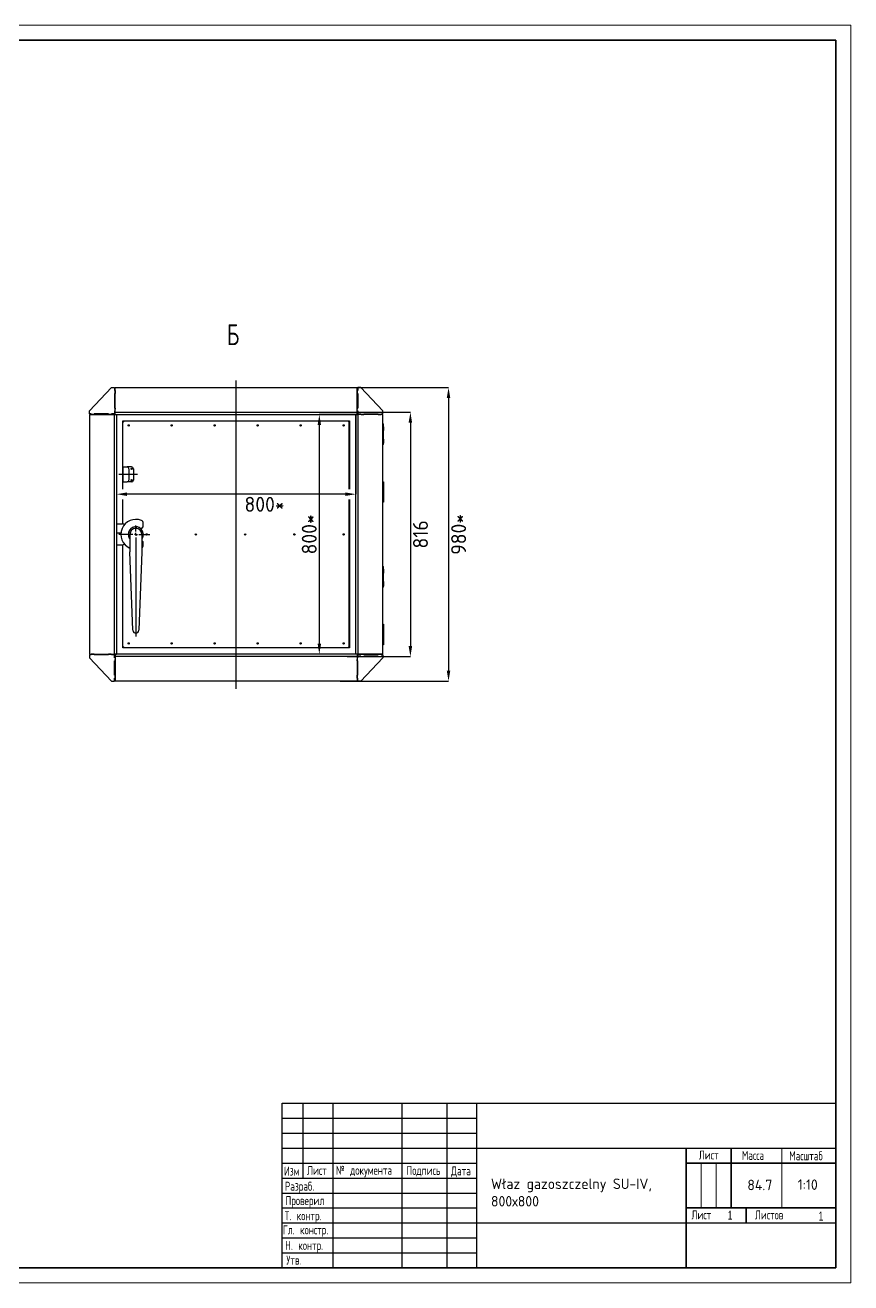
# Model space of a CAD drawing. Header units: millimetres. Extents: x 0 to 594, y 0 to 420.
# Drawn here: x 318.2 to 594, y 0 to 420 of the extents above; entities that cross this region are included whole.
import ezdxf

# ---------------------------------------------------------------- set-up
doc = ezdxf.new("R2010")
doc.units = ezdxf.units.MM
doc.header["$PDSIZE"] = -1
doc.layers.add('FORMAT', color=7, linetype='Continuous')
doc.layers.add('HIDDEN', color=30, linetype='Continuous')
doc.styles.add('GOST-2.304_Type-B', font='')
doc.styles.add('SLDTEXTSTYLE0', font='TXT', dxfattribs={"width": 0.7, "bigfont": 'bigfont'})
doc.styles.add('SLDTEXTSTYLE1', font='TXT', dxfattribs={"width": 0.7})
doc.styles.get('GOST-2.304_Type-B').set_extended_font_data('GOST Common')
doc.dimstyles.new('SLDDIMSTYLE0', dxfattribs={"dimtxt": 3.5, "dimasz": 3.5, "dimexe": 0, "dimexo": 0.0625, "dimgap": 0.875, "dimtad": 2, "dimdec": 1, "dimlfac": 10, "dimrnd": 1e-09, "dimzin": 12, "dimdsep": 46, "dimtxsty": 'SLDTEXTSTYLE1', "dimsah": 1, "dimcen": 0.09, "dimadec": 0, "dimazin": 3, "dimtfac": 1, "dimtdec": 1, "dimtofl": 0, "dimtmove": 0, "dimatfit": 3, "dimfxl": 1, "dimfrac": 2, "dimtolj": 1, "dimtzin": 12, "dimarcsym": 0})

# ---------------------------------------------------------------- blocks, each defined once
blk = doc.blocks.new('_D_7')
at = {"layer": 'Defpoints', "color": 0, "transparency": 16777216}
for p in [(429.08, 289.95), (416.46, 209.95), (429.08, 209.95)]:
    blk.add_point(p, dxfattribs=at)
at = {"layer": 'FORMAT', "color": 0, "lineweight": -2, "transparency": 16777216}
for p, q in [((429.02, 289.95), (416.46, 289.95)), ((416.46, 286.45), (416.46, 213.45)), ((429.02, 209.95), (416.46, 209.95))]:
    blk.add_line(p, q, dxfattribs=at)
at = {"layer": 'FORMAT', "color": 0, "transparency": 16777216}
for points in [[(415.88, 286.45), (417.05, 286.45), (416.46, 289.95)], [(415.88, 213.45), (417.05, 213.45), (416.46, 209.95)]]:
    blk.add_solid(points, dxfattribs=at)
at = {"layer": 'FORMAT', "color": 0, "transparency": 16777216, "insert": (410.59, 249.95), "char_height": 5, "attachment_point": 2, "rotation": 90, "style": 'GOST-2.304_Type-B'}
blk.add_mtext('\\A1;800*', dxfattribs=at)
blk = doc.blocks.new('_D_8')
at = {"layer": 'Defpoints', "color": 0, "transparency": 16777216}
for p in [(348.68, 289.95), (428.68, 289.95), (348.68, 263.37)]:
    blk.add_point(p, dxfattribs=at)
at = {"layer": 'FORMAT', "color": 0, "lineweight": -2, "transparency": 16777216}
for p, q in [((348.68, 289.89), (348.68, 263.37)), ((428.68, 289.89), (428.68, 263.37)), ((425.18, 263.37), (352.18, 263.37))]:
    blk.add_line(p, q, dxfattribs=at)
at = {"layer": 'FORMAT', "color": 0, "transparency": 16777216}
for points in [[(352.18, 263.95), (352.18, 262.78), (348.68, 263.37)], [(425.18, 263.95), (425.18, 262.78), (428.68, 263.37)]]:
    blk.add_solid(points, dxfattribs=at)
at = {"layer": 'FORMAT', "color": 0, "transparency": 16777216, "insert": (398.16, 262.49), "char_height": 5, "attachment_point": 2, "style": 'GOST-2.304_Type-B'}
blk.add_mtext('\\A1;800*', dxfattribs=at)
blk = doc.blocks.new('SW_CENTERMARKSYMBOL_1')
at = {"layer": 'FORMAT', "color": 0}
for p, q in [((-1, 0), (-5.65, 0)), ((0, 0), (-0.5, 0)), ((0, 1), (0, 3)), ((0, 0), (0, 0.5)), ((0, 0), (0, -0.5)), ((0, 0), (0.5, 0)), ((1, 0), (4.67, 0)), ((0, -1), (0, -34.15))]:
    blk.add_line(p, q, dxfattribs=at)
blk = doc.blocks.new('*D48')
at = {"layer": 'Defpoints', "color": 0, "transparency": 16777216}
for p in [(423.41, 298.95), (423.41, 200.95), (459.62, 200.95)]:
    blk.add_point(p, dxfattribs=at)
at = {"layer": 'FORMAT', "color": 0, "lineweight": -2, "transparency": 16777216}
for p, q in [((423.47, 298.95), (459.62, 298.95)), ((459.62, 295.45), (459.62, 204.45)), ((423.47, 200.95), (459.62, 200.95))]:
    blk.add_line(p, q, dxfattribs=at)
at = {"layer": 'FORMAT', "color": 0, "transparency": 16777216}
for points in [[(459.03, 295.45), (460.2, 295.45), (459.62, 298.95)], [(459.03, 204.45), (460.2, 204.45), (459.62, 200.95)]]:
    blk.add_solid(points, dxfattribs=at)
at = {"layer": 'FORMAT', "color": 0, "transparency": 16777216, "insert": (462.99, 249.95), "char_height": 5, "attachment_point": 5, "rotation": 90, "style": 'GOST-2.304_Type-B'}
blk.add_mtext('\\A1;980*', dxfattribs=at)
blk = doc.blocks.new('*D51')
at = {"layer": 'Defpoints', "color": 0, "transparency": 16777216}
for p in [(425.67, 290.75), (425.67, 209.15), (446.88, 209.15)]:
    blk.add_point(p, dxfattribs=at)
at = {"layer": 'FORMAT', "color": 0, "lineweight": -2, "transparency": 16777216}
for p, q in [((425.73, 290.75), (446.88, 290.75)), ((446.88, 287.25), (446.88, 212.65)), ((425.73, 209.15), (446.88, 209.15))]:
    blk.add_line(p, q, dxfattribs=at)
at = {"layer": 'FORMAT', "color": 0, "transparency": 16777216}
for points in [[(446.29, 287.25), (447.46, 287.25), (446.88, 290.75)], [(446.29, 212.65), (447.46, 212.65), (446.88, 209.15)]]:
    blk.add_solid(points, dxfattribs=at)
at = {"layer": 'FORMAT', "color": 0, "transparency": 16777216, "insert": (450.25, 249.95), "char_height": 5, "attachment_point": 5, "rotation": 90, "style": 'GOST-2.304_Type-B'}
blk.add_mtext('\\A1;816', dxfattribs=at)

msp = doc.modelspace()

# ---------------------------------------------------------------- linework, layer by layer
at = {"color": 7, "linetype": 'Continuous', "lineweight": 35}
for p, q in [((20, 415), (589, 415)), ((589, 415), (589, 5)), ((539, 5), (539, 45)), ((554, 45), (554, 25)), ((539, 40), (589, 40)), ((539, 25), (589, 25)), ((559, 25), (559, 20)), ((20, 5), (589, 5))]:
    msp.add_line(p, q, dxfattribs=at)
at = {"color": 7, "linetype": 'Continuous', "lineweight": 0}
msp.add_line((571, 45), (571, 25), dxfattribs=at)
at = {"color": 7, "linetype": 'Continuous', "lineweight": 18}
for p, q in [((544, 40), (544, 25)), ((549, 40), (549, 25))]:
    msp.add_line(p, q, dxfattribs=at)
at = {"layer": 'FORMAT'}
for p, q in [((339.679, 291.149), (347.079, 298.949)), ((347.079, 298.949), (348.079, 298.949)), ((348.079, 298.949), (348.079, 297.949)), ((348.279, 298.949), (429.079, 298.949)), ((348.279, 298.619), (348.279, 298.949)), ((348.279, 291.749), (348.279, 298.619)), ((388.679, 198.378), (388.679, 301.289)), ((429.079, 298.619), (429.079, 298.949)), ((429.079, 291.749), (429.079, 298.619)), ((429.279, 298.949), (429.279, 297.949)), ((430.279, 298.949), (429.279, 298.949)), ((437.679, 291.149), (430.279, 298.949)), ((348.079, 297.949), (348.279, 297.949)), ((348.279, 296.949), (348.079, 296.949)), ((348.079, 296.949), (348.079, 292.149)), ((348.279, 297.949), (348.279, 296.949)), ((429.079, 297.949), (429.079, 296.949)), ((429.279, 297.949), (429.079, 297.949)), ((429.079, 296.949), (429.279, 296.949)), ((429.279, 296.949), (429.279, 292.149)), ((339.679, 290.149), (339.679, 291.149)), ((340.279, 290.149), (339.679, 290.149)), ((339.679, 289.949), (339.679, 209.949)), ((339.679, 289.949), (340.009, 289.949)), ((340.009, 289.949), (346.879, 289.949)), ((340.279, 289.949), (340.279, 290.149)), ((341.279, 289.949), (340.279, 289.949)), ((346.079, 290.149), (341.279, 290.149)), ((341.279, 290.149), (341.279, 289.949)), ((346.079, 289.949), (346.079, 290.149)), ((346.879, 289.949), (346.079, 289.949)), ((346.879, 289.949), (347.879, 289.949)), ((347.079, 290.149), (347.079, 289.949)), ((348.079, 290.149), (347.079, 290.149)), ((347.879, 289.949), (347.879, 209.949)), ((347.879, 289.949), (348.209, 289.949)), ((348.079, 292.149), (348.279, 292.149)), ((348.279, 291.149), (348.079, 291.149)), ((348.079, 291.149), (348.079, 290.149)), ((348.209, 289.949), (348.679, 289.949)), ((348.279, 292.149), (348.279, 291.749)), ((348.279, 290.749), (348.279, 291.749)), ((348.279, 290.419), (348.279, 290.749)), ((348.279, 290.749), (429.079, 290.749)), ((348.279, 289.949), (348.279, 290.419)), ((348.279, 289.949), (429.079, 289.949)), ((348.679, 289.949), (348.679, 209.949)), ((428.679, 209.949), (428.679, 289.949)), ((429.149, 289.949), (428.679, 289.949)), ((429.079, 292.149), (429.079, 291.749)), ((429.279, 292.149), (429.079, 292.149)), ((429.079, 290.749), (429.079, 291.749)), ((429.079, 291.149), (429.279, 291.149)), ((429.079, 290.419), (429.079, 290.749)), ((429.079, 289.949), (429.079, 290.419)), ((429.479, 289.949), (429.149, 289.949)), ((429.279, 291.149), (429.279, 290.149)), ((429.279, 290.149), (430.279, 290.149)), ((429.479, 209.949), (429.479, 289.949)), ((430.479, 289.949), (429.479, 289.949)), ((430.279, 290.149), (430.279, 289.949)), ((430.479, 289.949), (431.279, 289.949)), ((437.349, 289.949), (430.479, 289.949)), ((431.279, 290.149), (436.079, 290.149)), ((431.279, 289.949), (431.279, 290.149)), ((436.079, 290.149), (436.079, 289.949)), ((436.079, 289.949), (437.079, 289.949)), ((437.079, 290.149), (437.679, 290.149)), ((437.079, 289.949), (437.079, 290.149)), ((437.679, 289.949), (437.349, 289.949)), ((437.679, 290.149), (437.679, 291.149)), ((437.679, 209.949), (437.679, 289.949)), ((350.779, 287.849), (426.579, 287.849)), ((350.779, 265.091), (350.779, 287.849)), ((350.879, 287.549), (350.779, 287.549)), ((350.879, 287.549), (350.879, 287.249)), ((350.879, 287.549), (351.079, 287.549)), ((350.879, 272.449), (350.879, 287.249)), ((351.079, 287.749), (351.079, 287.849)), ((351.379, 287.749), (351.079, 287.749)), ((351.079, 287.749), (351.079, 287.549)), ((425.979, 287.749), (351.379, 287.749)), ((426.279, 287.749), (425.979, 287.749)), ((426.279, 287.849), (426.279, 287.749)), ((426.279, 287.549), (426.279, 287.749)), ((426.279, 287.549), (426.479, 287.549)), ((426.479, 287.249), (426.479, 287.549)), ((426.479, 287.549), (426.579, 287.549)), ((426.479, 265.091), (426.479, 287.249)), ((426.579, 287.849), (426.579, 265.091)), ((437.679, 286.849), (437.929, 286.849)), ((437.929, 285.899), (437.679, 285.899)), ((437.679, 285.849), (437.879, 285.849)), ((437.879, 285.849), (437.879, 284.649)), ((437.929, 285.899), (437.929, 286.849)), ((437.929, 285.899), (437.929, 285.849)), ((437.929, 285.849), (437.929, 284.649)), ((437.879, 284.649), (437.679, 284.649)), ((437.929, 284.599), (437.679, 284.599)), ((437.679, 281.849), (437.929, 281.849)), ((437.679, 281.774), (437.879, 281.774)), ((437.879, 281.774), (437.879, 280.374)), ((437.929, 284.649), (437.929, 284.599)), ((437.929, 281.849), (437.929, 284.599)), ((437.929, 281.849), (437.929, 281.799)), ((437.929, 280.349), (437.929, 281.799)), ((437.879, 280.374), (437.679, 280.374)), ((437.679, 280.349), (437.929, 280.349)), ((437.929, 279.949), (437.679, 279.949)), ((437.929, 280.349), (437.929, 280.299)), ((437.929, 279.949), (437.929, 280.299)), ((355.779, 269.949), (349.479, 269.949)), ((350.879, 272.449), (350.879, 267.449)), ((350.879, 272.449), (351.479, 272.449)), ((351.479, 272.449), (352.279, 272.449)), ((353.779, 272.449), (352.279, 272.449)), ((352.879, 271.849), (352.879, 268.049)), ((354.379, 271.849), (354.379, 268.049)), ((350.879, 265.091), (350.879, 267.449)), ((350.879, 267.449), (351.479, 267.449)), ((351.479, 267.449), (352.279, 267.449)), ((353.779, 267.449), (352.279, 267.449)), ((437.679, 267.549), (437.929, 267.549)), ((437.929, 267.149), (437.679, 267.149)), ((437.679, 267.124), (437.879, 267.124)), ((437.879, 265.724), (437.679, 265.724)), ((437.929, 265.649), (437.679, 265.649)), ((437.879, 267.124), (437.879, 265.724)), ((437.929, 267.549), (437.929, 267.199)), ((437.929, 267.199), (437.929, 267.149)), ((437.929, 267.149), (437.929, 265.699)), ((437.929, 265.699), (437.929, 265.649)), ((437.929, 265.649), (437.929, 262.899)), ((350.779, 253.444), (350.779, 261.596)), ((350.879, 253.429), (350.879, 261.596)), ((426.479, 212.649), (426.479, 261.596)), ((426.579, 261.596), (426.579, 212.049)), ((437.679, 262.899), (437.929, 262.899)), ((437.679, 262.849), (437.879, 262.849)), ((437.879, 261.649), (437.679, 261.649)), ((437.679, 261.599), (437.929, 261.599)), ((437.929, 260.649), (437.679, 260.649)), ((437.879, 262.849), (437.879, 261.649)), ((437.929, 262.899), (437.929, 262.849)), ((437.929, 261.649), (437.929, 262.849)), ((437.929, 261.649), (437.929, 261.599)), ((437.929, 261.599), (437.929, 260.649)), ((348.679, 253.449), (350.679, 253.449)), ((356.965, 251.734), (357.654, 252.424)), ((348.679, 250.449), (350.216, 250.449)), ((353.179, 249.949), (353.179, 248.111)), ((353.179, 248.111), (353.179, 247.546)), ((357.179, 249.949), (357.179, 248.111)), ((357.179, 248.111), (357.179, 247.546)), ((357.654, 247.474), (357.179, 247.949)), ((348.679, 246.449), (350.679, 246.449)), ((350.779, 212.049), (350.779, 246.454)), ((350.879, 212.649), (350.879, 246.469)), ((353.179, 247.546), (353.179, 245.249)), ((353.179, 245.249), (353.179, 244.117)), ((354.18, 217.911), (353.179, 244.117)), ((357.179, 244.117), (356.178, 217.911)), ((357.179, 247.546), (357.179, 245.249)), ((357.179, 245.249), (357.179, 244.117)), ((437.679, 239.249), (437.929, 239.249)), ((437.929, 238.299), (437.679, 238.299)), ((437.679, 238.249), (437.879, 238.249)), ((437.879, 237.049), (437.679, 237.049)), ((437.929, 236.999), (437.679, 236.999)), ((437.879, 238.249), (437.879, 237.049)), ((437.929, 238.299), (437.929, 239.249)), ((437.929, 238.299), (437.929, 238.249)), ((437.929, 238.249), (437.929, 237.049)), ((437.929, 237.049), (437.929, 236.999)), ((437.929, 234.249), (437.929, 236.999)), ((437.679, 234.249), (437.929, 234.249)), ((437.679, 234.174), (437.879, 234.174)), ((437.879, 232.774), (437.679, 232.774)), ((437.679, 232.749), (437.929, 232.749)), ((437.929, 232.349), (437.679, 232.349)), ((437.879, 234.174), (437.879, 232.774)), ((437.929, 234.249), (437.929, 234.199)), ((437.929, 232.749), (437.929, 234.199)), ((437.929, 232.749), (437.929, 232.699)), ((437.929, 232.349), (437.929, 232.699)), ((437.679, 219.949), (437.929, 219.949)), ((437.929, 219.549), (437.679, 219.549)), ((437.679, 219.524), (437.879, 219.524)), ((437.879, 219.524), (437.879, 218.124)), ((437.929, 219.949), (437.929, 219.599)), ((437.929, 219.599), (437.929, 219.549)), ((437.929, 219.549), (437.929, 218.099)), ((437.879, 218.124), (437.679, 218.124)), ((437.929, 218.049), (437.679, 218.049)), ((437.679, 215.299), (437.929, 215.299)), ((437.679, 215.249), (437.879, 215.249)), ((437.879, 215.249), (437.879, 214.049)), ((437.929, 218.099), (437.929, 218.049)), ((437.929, 218.049), (437.929, 215.299)), ((437.929, 215.299), (437.929, 215.249)), ((437.929, 214.049), (437.929, 215.249)), ((350.879, 212.349), (350.779, 212.349)), ((426.579, 212.049), (350.779, 212.049)), ((350.879, 212.649), (350.879, 212.349)), ((351.079, 212.349), (350.879, 212.349)), ((351.079, 212.349), (351.079, 212.149)), ((351.079, 212.049), (351.079, 212.149)), ((351.079, 212.149), (351.379, 212.149)), ((351.379, 212.149), (425.979, 212.149)), ((425.979, 212.149), (426.279, 212.149)), ((426.279, 212.149), (426.279, 212.349)), ((426.479, 212.349), (426.279, 212.349)), ((426.279, 212.149), (426.279, 212.049)), ((426.479, 212.349), (426.479, 212.649)), ((426.479, 212.349), (426.579, 212.349)), ((437.879, 214.049), (437.679, 214.049)), ((437.679, 213.999), (437.929, 213.999)), ((437.929, 213.049), (437.679, 213.049)), ((437.929, 214.049), (437.929, 213.999)), ((437.929, 213.999), (437.929, 213.049)), ((339.679, 209.949), (340.009, 209.949)), ((339.679, 209.749), (339.679, 208.749)), ((340.279, 209.749), (339.679, 209.749)), ((339.679, 208.749), (347.079, 200.949)), ((340.009, 209.949), (346.879, 209.949)), ((340.279, 209.949), (340.279, 209.749)), ((341.279, 209.949), (340.279, 209.949)), ((341.279, 209.749), (341.279, 209.949)), ((346.079, 209.749), (341.279, 209.749)), ((346.079, 209.949), (346.079, 209.749)), ((346.879, 209.949), (346.079, 209.949)), ((346.879, 209.949), (347.879, 209.949)), ((347.079, 209.749), (347.079, 209.949)), ((348.079, 209.749), (347.079, 209.749)), ((347.879, 209.949), (348.209, 209.949)), ((348.079, 208.749), (348.079, 209.749)), ((348.279, 208.749), (348.079, 208.749)), ((348.079, 207.749), (348.279, 207.749)), ((348.079, 202.949), (348.079, 207.749)), ((348.209, 209.949), (348.679, 209.949)), ((429.079, 209.949), (348.279, 209.949)), ((348.279, 209.949), (348.279, 209.479)), ((348.279, 209.479), (348.279, 209.149)), ((429.079, 209.149), (348.279, 209.149)), ((348.279, 209.149), (348.279, 208.149)), ((348.279, 207.749), (348.279, 208.149)), ((348.279, 208.149), (348.279, 201.279)), ((429.149, 209.949), (428.679, 209.949)), ((429.079, 209.949), (429.079, 209.479)), ((429.079, 209.479), (429.079, 209.149)), ((429.079, 209.149), (429.079, 208.149)), ((429.079, 208.749), (429.279, 208.749)), ((429.079, 207.749), (429.079, 208.149)), ((429.079, 208.149), (429.079, 201.279)), ((429.279, 207.749), (429.079, 207.749)), ((429.479, 209.949), (429.149, 209.949)), ((429.279, 208.749), (429.279, 209.749)), ((429.279, 209.749), (430.279, 209.749)), ((429.279, 202.949), (429.279, 207.749)), ((430.479, 209.949), (429.479, 209.949)), ((430.279, 209.749), (430.279, 209.949)), ((437.679, 208.749), (430.279, 200.949)), ((430.479, 209.949), (431.279, 209.949)), ((437.349, 209.949), (430.479, 209.949)), ((431.279, 209.949), (431.279, 209.749)), ((431.279, 209.749), (436.079, 209.749)), ((436.079, 209.749), (436.079, 209.949)), ((436.079, 209.949), (437.079, 209.949)), ((437.079, 209.949), (437.079, 209.749)), ((437.079, 209.749), (437.679, 209.749)), ((437.679, 209.949), (437.349, 209.949)), ((437.679, 209.749), (437.679, 208.749)), ((348.279, 202.949), (348.079, 202.949)), ((348.079, 201.949), (348.279, 201.949)), ((348.079, 200.949), (348.079, 201.949)), ((348.279, 201.949), (348.279, 202.949)), ((429.079, 201.949), (429.079, 202.949)), ((429.079, 202.949), (429.279, 202.949)), ((429.279, 201.949), (429.079, 201.949)), ((429.279, 200.949), (429.279, 201.949)), ((347.079, 200.949), (348.079, 200.949)), ((348.279, 201.279), (348.279, 200.949)), ((429.079, 200.949), (348.279, 200.949)), ((429.079, 201.279), (429.079, 200.949)), ((430.279, 200.949), (429.279, 200.949)), ((404, 5), (404, 60)), ((404, 60), (589, 60)), ((411, 60), (411, 35)), ((421, 60), (421, 5)), ((444, 60), (444, 5)), ((459, 60), (459, 5)), ((469, 60), (469, 5)), ((404, 55), (469, 55)), ((404, 50), (469, 50)), ((404, 45), (469, 45)), ((469, 45), (589, 45)), ((404, 40), (469, 40)), ((404, 35), (469, 35)), ((404, 30), (469, 30)), ((404, 25), (469, 25)), ((404, 20), (469, 20)), ((469, 20), (589, 20)), ((404, 15), (469, 15)), ((404, 10), (469, 10))]:
    msp.add_line(p, q, dxfattribs=at)
at = {"layer": 'FORMAT', "flags": 128}
for points in [[(357.654, 252.424), (357.654, 253.358), (357.654, 253.667)], [(357.679, 249.949), (357.662, 250.244), (357.661, 250.248)], [(357.661, 249.649), (357.662, 249.653), (357.679, 249.949)], [(357.654, 246.231), (357.654, 246.539), (357.654, 247.474)]]:
    msp.add_lwpolyline(points, dxfattribs=at)
at = {"layer": 'FORMAT'}
for centre in [(352.779, 286.349), (367.139, 286.349), (381.499, 286.349), (395.859, 286.349), (410.219, 286.349), (424.579, 286.349), (353.779, 271.849), (353.779, 268.049), (358.779, 249.949), (375.229, 249.949), (391.679, 249.949), (408.129, 249.949), (424.579, 249.949), (352.779, 213.549), (367.139, 213.549), (381.499, 213.549), (395.859, 213.549), (410.219, 213.549), (424.579, 213.549)]:
    msp.add_circle(centre, 0.21, dxfattribs=at)
for centre, radius, start, end in [((352.279, 271.849), 0.6, 0, 90), ((353.779, 271.849), 0.6, 0, 90), ((352.279, 268.049), 0.6, 270, 0), ((353.779, 268.049), 0.6, 270, 0), ((355.177, 249.953), 4.997, 68.31694, 246.43851), ((350.679, 252.449), 1, 46.3281, 90), ((355.178, 249.958), 2.519, 44.82457, 217.49906), ((355.179, 249.949), 2.5, 96.87963, 173.12037), ((355.179, 249.949), 2.5, 83.12037, 96.87963), ((355.179, 252.449), 0.3, 183.43981, 356.56019), ((355.179, 249.949), 2.5, 6.87963, 83.12037), ((356.654, 253.667), 1, 359.99995, 68.3634), ((355.179, 249.949), 2.5, 173.12037, 186.87963), ((352.679, 249.949), 0.3, 273.43981, 86.56019), ((355.179, 249.949), 2.5, 186.87963, 216.8699), ((355.179, 249.949), 2, 90, 180), ((355.179, 249.949), 2, 0, 90), ((355.179, 249.949), 2.5, 323.1301, 353.12037), ((357.679, 249.949), 0.3, 93.43981, 266.56019), ((350.679, 247.449), 1, 270, 313.69462), ((356.733, 246.202), 0.921, 298.94025, 1.77078), ((355.179, 217.949), 1, 182.18683, 357.81317)]:
    msp.add_arc(centre, radius, start, end, dxfattribs=at)
at = {"layer": 'HIDDEN', "color": 1, "lineweight": 18}
for p, q in [((0, 420), (594, 420)), ((594, 420), (594, 0)), ((594, 0), (0, 0))]:
    msp.add_line(p, q, dxfattribs=at)

# ---------------------------------------------------------------- block references
at = {"layer": 'FORMAT'}
msp.add_blockref('SW_CENTERMARKSYMBOL_1', (355.179, 249.949), dxfattribs=at)

# ---------------------------------------------------------------- texts
at = {"color": 7, "linetype": 'Continuous', "lineweight": 0, "char_height": 3, "attachment_point": 1}
for s, insert, style in [('Лист', (543.232, 44.186), 'SLDTEXTSTYLE0'), ('Масса', (557.584, 44.064), 'SLDTEXTSTYLE0'), ('Масштаб', (573.413, 43.909), 'SLDTEXTSTYLE0'), ('Лист', (540.774, 24.216), 'SLDTEXTSTYLE0'), ('1', (552.863, 24.062), 'SLDTEXTSTYLE1'), ('Листов', (561.962, 24.178), 'SLDTEXTSTYLE0'), ('1', (583.224, 23.811), 'SLDTEXTSTYLE1')]:
    msp.add_mtext(s, dxfattribs=dict(at, insert=insert, style=style))
at = {"color": 7, "linetype": 'Continuous', "lineweight": 0, "char_height": 3.5, "width": 66.21176, "attachment_point": 1, "style": 'GOST-2.304_Type-B'}
for s, insert in [('Właz gazoszczelny SU-IV, 800х800', (473.787, 34.829)), ('84.7', (559.43, 34.435)), ('1:10', (576.232, 34.54))]:
    msp.add_mtext(s, dxfattribs=dict(at, insert=insert))
at = {"layer": 'FORMAT', "style": 'SLDTEXTSTYLE0'}
for s, insert, char_height, attachment_point in [('Б', (387.651, 320.139), 7, 2), ('Изм', (404.675, 38.803), 3, 1), ('Лист', (412.349, 39.038), 3, 1), ('№ документа', (421.986, 39.093), 3, 1), ('Подпись', (445.56, 39.038), 3, 1), ('Дата', (460.476, 38.882), 3, 1), ('Разраб.', (404.954, 33.77), 3, 1), ('Проверил', (405.162, 28.97), 3, 1), ('Т. контр.', (404.892, 23.905), 3, 1), ('Гл. констр.', (404.296, 19.203), 3, 1), ('Н. контр.', (405.033, 13.993), 3, 1), ('Утв.', (405.461, 9.092), 3, 1)]:
    msp.add_mtext(s, dxfattribs=dict(at, insert=insert, char_height=char_height, attachment_point=attachment_point))

# ---------------------------------------------------------------- dimensions: what is measured, and where the dimension line sits
at = {"layer": 'FORMAT'}
for base, p1, p2, picture, middle in [((459.618, 200.949), (423.409, 298.949), (423.409, 200.949), '*D48', (459.618, 249.949)), ((416.463, 209.949), (429.079, 289.949), (429.079, 209.949), '_D_7', (416.463, 249.949))]:
    dim = msp.add_linear_dim(base=base, p1=p1, p2=p2, angle=90, text='<>*', dimstyle='SLDDIMSTYLE0', override={"dimtxt": 5, "dimtxsty": 'GOST-2.304_Type-B'}, dxfattribs=at)
    dim.commit()
    dim.dimension.update_dxf_attribs({"geometry": picture, "text_midpoint": middle, "dimtype": 160})
dim = msp.add_linear_dim(base=(348.679, 263.366), p1=(428.679, 289.949), p2=(348.679, 289.949), text='<>*', dimstyle='SLDDIMSTYLE0', override={"dimtxt": 5, "dimtxsty": 'GOST-2.304_Type-B'}, dxfattribs=at)
dim.commit()
dim.dimension.update_dxf_attribs({"geometry": '_D_8', "text_midpoint": (398.16, 263.366), "dimtype": 160})
dim = msp.add_linear_dim(base=(446.877, 209.149), p1=(425.667, 290.749), p2=(425.667, 209.149), angle=90, dimstyle='SLDDIMSTYLE0', override={"dimtxt": 5, "dimtxsty": 'GOST-2.304_Type-B'}, dxfattribs=at)
dim.commit()
dim.dimension.update_dxf_attribs({"geometry": '*D51', "text_midpoint": (450.252, 249.949)})

doc.saveas('drawing.dxf')
